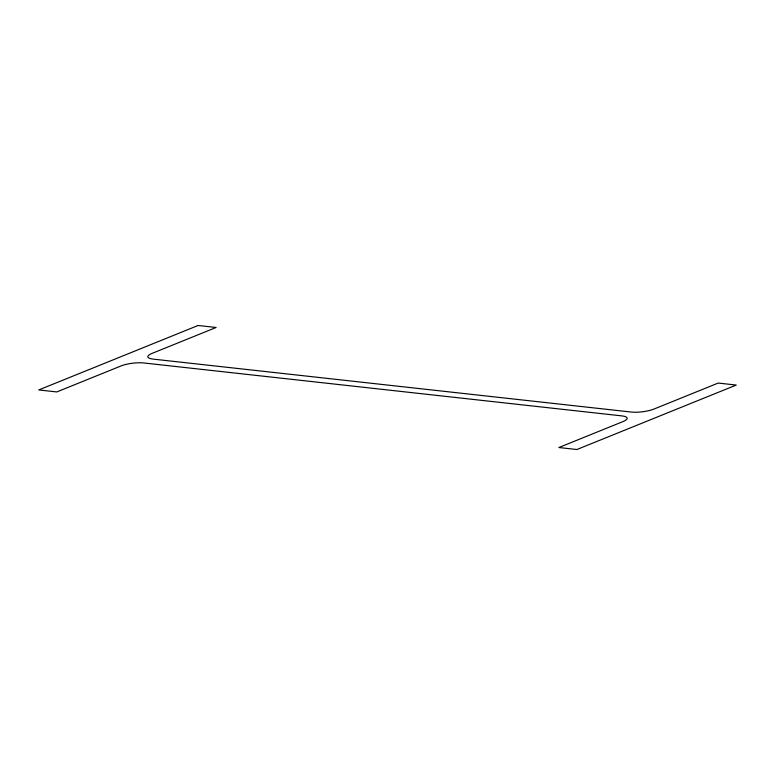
<?xml version="1.0" encoding="UTF-8"?>
<svg xmlns="http://www.w3.org/2000/svg" width="775" height="775" viewBox="0 0 775 775"><rect width="100%" height="100%" fill="white"/><g stroke="black" fill="none" stroke-linecap="round" stroke-linejoin="round"><path stroke-width="1.16" d="M198.1 325.481L38.75 389.941L56.778 391.937L121.074 365.926A16.207 4.088 -7 0 1 143.792 362.962L621.744 415.875A16.207 4.088 -7 0 1 623.168 421.513L558.872 447.524L576.9 449.519L736.25 385.059L718.222 383.063L653.926 409.074A16.207 4.088 -7 0 1 631.208 412.038L153.256 359.125A16.207 4.088 -7 0 1 151.832 353.487L216.128 327.476L198.1 325.481"/></g></svg>
